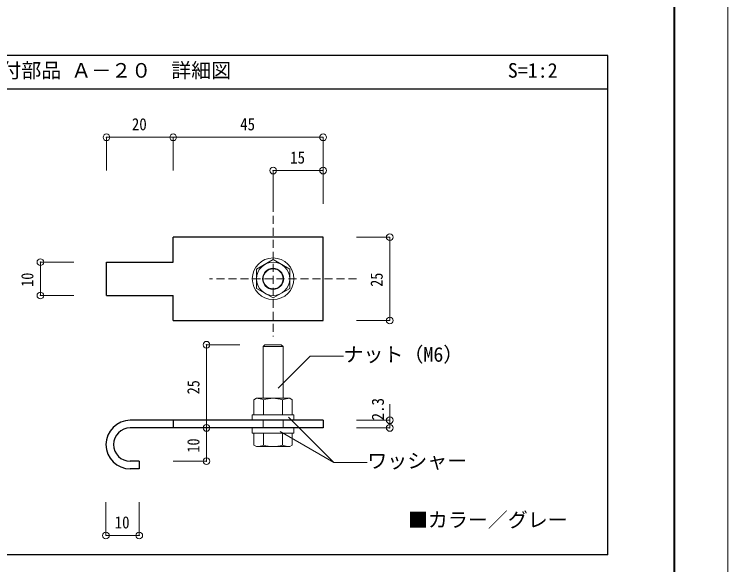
# Model space of a CAD drawing. Units: millimetres on the paper, with parts at other scales. Extents: x -210 to 210, y -148 to 150.
# Drawn here: x 102.9 to 210, y -82 to 0.7 of the extents above; entities that cross this region are included whole.
import ezdxf
from ezdxf.enums import TextEntityAlignment as Align

# ---------------------------------------------------------------- set-up
doc = ezdxf.new("R2010")
doc.units = ezdxf.units.MM
doc.header["$PDMODE"] = 32
doc.header["$PDSIZE"] = 1
doc.linetypes.add('DASHED1', pattern=[1.8, 1.2, -0.6])
for name, color, linetype, lineweight in [('2-0', 2, 'Continuous', 25), ('2-4', 7, 'Continuous', 9), ('2-5', 6, 'Continuous', 9), ('2-8', 5, 'Continuous', 9), ('F-0_通り芯', 6, 'Continuous', 9)]:
    doc.layers.add(name, color=color, linetype=linetype, lineweight=lineweight)
doc.styles.add('ＭＳ ゴシック', font='')
doc.styles.get('ＭＳ ゴシック').set_extended_font_data('MS Gothic')

msp = doc.modelspace()

# ---------------------------------------------------------------- linework, layer by layer
at = {"layer": '2-0'}
for p, q in [((192, -5.5), (87, -5.5)), ((192, -80.5), (192, -5.5)), ((87, -10.5), (192, -10.5)), ((192, -80.5), (87, -80.5))]:
    msp.add_line(p, q, dxfattribs=at)
at = {"layer": '2-4'}
for p, q in [((142.523, -55.477), (147.336, -50.663)), ((152.336, -50.663), (147.336, -50.663)), ((155.906, -66.64), (150.906, -66.64))]:
    msp.add_line(p, q, dxfattribs=at)
msp.add_lwpolyline([(144.098, -59.831), (150.906, -66.64), (142.851, -61.989)], dxfattribs=at)
at = {"layer": '2-5'}
for p, q in [((116.776, -17.795), (116.776, -22.795)), ((116.776, -17.795), (126.776, -17.795)), ((126.776, -17.795), (126.776, -22.795)), ((126.776, -17.795), (149.276, -17.795)), ((149.276, -17.795), (149.276, -22.795)), ((141.776, -22.795), (141.776, -27.795)), ((149.276, -22.795), (141.776, -22.795)), ((149.276, -22.795), (149.276, -27.795)), ((159.276, -32.795), (154.276, -32.795)), ((159.276, -32.795), (159.276, -45.295)), ((106.855, -36.545), (111.855, -36.545)), ((106.855, -36.545), (106.855, -41.545)), ((106.855, -41.545), (111.855, -41.545)), ((159.276, -45.295), (154.276, -45.295)), ((131.776, -61.445), (131.776, -48.945)), ((131.776, -48.945), (136.776, -48.945)), ((159.276, -60.295), (159.276, -57.857)), ((159.276, -60.295), (154.276, -60.295)), ((159.276, -61.445), (159.276, -60.295)), ((131.776, -61.445), (126.776, -61.445)), ((131.776, -66.445), (131.776, -61.445)), ((131.776, -61.445), (136.776, -61.445)), ((159.276, -61.445), (154.276, -61.445)), ((131.776, -66.445), (126.776, -66.445)), ((116.698, -77.595), (116.698, -72.595)), ((121.698, -77.595), (121.698, -72.595)), ((116.698, -77.595), (121.698, -77.595))]:
    msp.add_line(p, q, dxfattribs=at)
at = {"layer": '2-5', "linetype": 'DASHED1'}
for p, q in [((141.776, -27.795), (141.776, -47.719)), ((154.276, -39.045), (132.249, -39.045))]:
    msp.add_line(p, q, dxfattribs=at)
at = {"layer": '2-5', "color": 2}
for p in [(116.776, -17.795), (126.776, -17.795), (149.276, -17.795), (141.776, -22.795), (149.276, -22.795), (159.276, -32.795), (106.855, -36.545), (106.855, -41.545), (159.276, -45.295), (131.776, -48.945), (159.276, -60.295), (131.776, -61.445), (159.276, -61.445), (131.776, -66.445), (116.698, -77.595), (121.698, -77.595)]:
    msp.add_point(p, dxfattribs=at)
at = {"layer": '2-8', "color": 2, "lineweight": 25}
for p, q in [((149.276, -32.795), (126.776, -32.795)), ((126.776, -36.545), (126.776, -32.795)), ((149.276, -45.295), (149.276, -32.795)), ((116.776, -41.545), (116.776, -36.545)), ((116.776, -36.545), (126.776, -36.545)), ((116.776, -41.545), (126.776, -41.545)), ((126.776, -45.295), (126.776, -41.545)), ((126.776, -45.295), (149.276, -45.295)), ((149.276, -60.295), (120.348, -60.295)), ((126.776, -60.295), (126.776, -61.445)), ((149.276, -60.295), (149.276, -61.445)), ((149.276, -61.445), (120.348, -61.445)), ((121.698, -66.445), (120.348, -66.445)), ((121.698, -66.445), (121.698, -67.595)), ((121.698, -67.595), (120.348, -67.595))]:
    msp.add_line(p, q, dxfattribs=at)
at = {"layer": '2-8'}
for p, q in [((140.547, -48.945), (140.277, -49.215)), ((140.547, -48.945), (143.006, -48.945)), ((143.277, -49.215), (143.006, -48.945)), ((143.277, -49.215), (143.277, -56.995)), ((140.339, -57.217), (140.339, -59.495)), ((143.214, -57.217), (143.214, -59.495)), ((144.652, -59.495), (144.652, -57.217)), ((138.652, -60.295), (138.652, -59.495)), ((144.902, -60.295), (138.652, -60.295)), ((138.652, -62.245), (138.652, -61.445)), ((144.902, -62.245), (138.652, -62.245)), ((140.339, -64.022), (140.339, -62.245)), ((143.214, -64.022), (143.214, -62.245)), ((144.652, -62.245), (144.652, -64.022))]:
    msp.add_line(p, q, dxfattribs=at)
at = {"layer": '2-8', "linetype": 'DASHED1'}
for p, q in [((140.277, -61.445), (140.277, -60.295)), ((143.277, -61.445), (143.277, -60.295))]:
    msp.add_line(p, q, dxfattribs=at)
at = {"layer": '2-8'}
msp.add_lwpolyline([(141.776, -41.92), (144.266, -40.482), (144.266, -37.607), (141.776, -36.17), (139.286, -37.607), (139.286, -40.482)], close=True, dxfattribs=at)
for points in [[(143.277, -49.215), (140.277, -49.215), (140.277, -56.995)], [(138.902, -59.495), (138.902, -57.217), (139.287, -56.995)], [(144.652, -57.217), (144.266, -56.995), (139.287, -56.995)], [(144.902, -60.295), (144.902, -59.495), (138.652, -59.495)], [(144.902, -62.245), (144.902, -61.445), (138.652, -61.445)], [(138.902, -62.245), (138.902, -64.022), (139.287, -64.245)], [(144.652, -64.022), (144.266, -64.245), (139.287, -64.245)]]:
    msp.add_lwpolyline(points, dxfattribs=at)
for radius in [3.125, 2.49, 1.575, 1.5]:
    msp.add_circle((141.776, -39.045), radius, dxfattribs=at)
for centre, radius, start, end in [((139.287, -59.596), 2.601, 66.13591, 90.00009), ((141.777, -61.752), 4.757, 72.41246, 107.58754), ((144.266, -59.596), 2.601, 89.99991, 113.86409), ((139.287, -61.644), 2.601, 269.99991, 293.86409), ((141.777, -59.487), 4.757, 252.41246, 287.58754), ((144.266, -61.644), 2.601, 246.13591, 270.00009)]:
    msp.add_arc(centre, radius, start, end, dxfattribs=at)
at = {"layer": '2-8', "color": 2, "lineweight": 25}
for radius in [3.65, 2.5]:
    msp.add_arc((120.348, -63.945), radius, 90, 270, dxfattribs=at)
at = {"layer": 'F-0_通り芯'}
msp.add_line((210, -148.5), (210, 149.878), dxfattribs=at)
at = {"layer": 'F-0_通り芯', "color": 3, "lineweight": 40}
msp.add_line((202, -140.5), (202, 139.5), dxfattribs=at)

# ---------------------------------------------------------------- texts
at = {"layer": '2-4', "style": 'ＭＳ ゴシック'}
for s, p in [('下部取付部品 Ａ－２０\u3000詳細図', (92, -9.5)), ('S=1:2', (177, -9.5)), ('ナット（M6）', (152.336, -52.163)), ('ワッシャー', (155.906, -68.14)), ('■カラー／グレー', (162, -77))]:
    msp.add_text(s, height=2.199, dxfattribs=at).set_placement(p, align=Align.BOTTOM_LEFT)
at = {"layer": '2-5', "color": 7, "style": 'ＭＳ ゴシック', "width": 0.9}
for s, p in [('20', (120.576, -17.295)), ('45', (136.826, -17.295)), ('15', (144.326, -22.295)), ('10', (117.998, -77.095))]:
    msp.add_text(s, height=1.833, dxfattribs=at).set_placement(p, align=Align.BOTTOM_LEFT)
at = {"layer": '2-5', "color": 7, "style": 'ＭＳ ゴシック'}
for s, width, p in [('10', 0.85, (106.355, -40.245)), ('25', 0.85, (158.776, -40.245)), ('25', 0.85, (131.276, -56.395)), ('2.3', 0.9, (158.957, -60.315)), ('10', 0.85, (131.276, -65.145))]:
    msp.add_text(s, height=1.833, rotation=90, dxfattribs=dict(at, width=width)).set_placement(p, align=Align.BOTTOM_LEFT)

doc.saveas('drawing.dxf')
